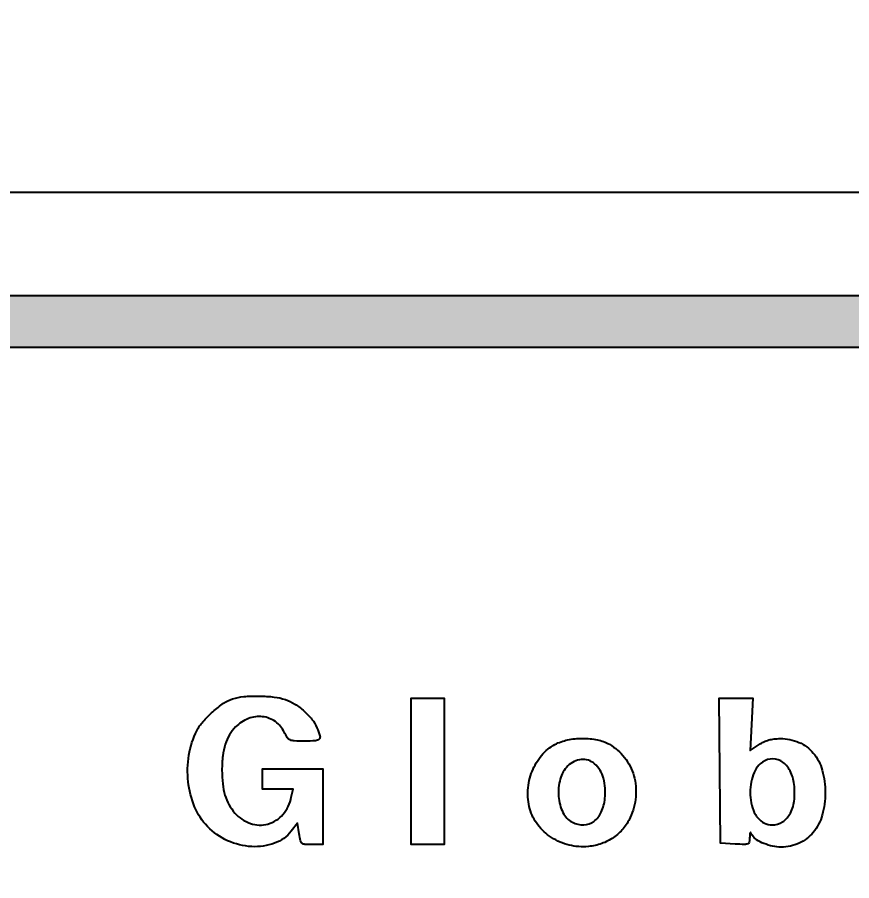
# Model space of a CAD drawing. Header units: millimetres. Extents: x 68727 to 319899, y -4876 to 265722.
# Drawn here: x 273685 to 274493, y 76364 to 77200 of the extents above; entities that cross this region are included whole.
import ezdxf

# ---------------------------------------------------------------- set-up
doc = ezdxf.new("R2010")
doc.units = ezdxf.units.MM
for name, color, linetype, lineweight in [('DIMENTIONS', 7, 'Continuous', 25), ('HACH', 252, 'Continuous', 13), ('wall', 5, 'Continuous', 30)]:
    doc.layers.add(name, color=color, linetype=linetype, lineweight=lineweight)
doc.layers.add('POLY', color=6, linetype='Continuous')
doc.styles.get("Standard").update_dxf_attribs({"font": 'arial.ttf'})
doc.dimstyles.new('SC-25', dxfattribs={"dimtxt": 75, "dimasz": 0.4, "dimexe": 1, "dimexo": 100, "dimgap": 25, "dimtad": 1, "dimdec": 0, "dimzin": 0, "dimdsep": 46, "dimtxsty": 'Standard', "dimblk1": 'A1', "dimblk2": 'A1', "dimsah": 1, "dimcen": 0.09, "dimdle": 3, "dimclrd": 1, "dimclre": 1, "dimclrt": 1, "dimadec": 0, "dimazin": 0, "dimtfac": 1, "dimtdec": 0, "dimtofl": 0, "dimtmove": 0, "dimatfit": 2, "dimldrblk": 'A1', "dimfxl": 10, "dimfxlon": 1, "dimtolj": 1, "dimtzin": 0, "dimarcsym": 0})

# ---------------------------------------------------------------- blocks, each defined once
blk = doc.blocks.new('A1')
at = {"layer": 'wall', "color": 1}
for p, q in [((-138.1, 0), (-167.3, 40.5)), ((-167.3, -40.5), (-138.1, 0))]:
    blk.add_line(p, q, dxfattribs=at)
for centre, start, end in [((53.3, 586.5), 248, 264.8035), ((53.3, -586.5), 95.1965, 112)]:
    blk.add_arc(centre, 588.9, start, end, dxfattribs=at)
blk = doc.blocks.new('*D925')
at = {"layer": 'Defpoints', "color": 0, "transparency": 16777216}
for p in [(274406.03, 77763.27), (274406.03, 76326.35), (274910.76, 76330.38)]:
    blk.add_point(p, dxfattribs=at)
at = {"layer": 'DIMENTIONS', "color": 1, "lineweight": -2, "transparency": 16777216}
for p, q in [((274406.03, 77753.27), (274406.03, 77764.27)), ((274910.76, 77753.27), (274910.76, 77764.27)), ((274910.36, 77763.27), (274406.43, 77763.27))]:
    blk.add_line(p, q, dxfattribs=at)
at = {"layer": 'DIMENTIONS', "color": 1, "lineweight": -2, "transparency": 16777216, "xscale": 0.4, "yscale": 0.4, "zscale": 0.4, "rotation": 180}
blk.add_blockref('A1', (274406.03, 77763.27), dxfattribs=at)
at = {"layer": 'DIMENTIONS', "color": 1, "lineweight": -2, "transparency": 16777216, "xscale": 0.4, "yscale": 0.4, "zscale": 0.4}
blk.add_blockref('A1', (274910.76, 77763.27), dxfattribs=at)
at = {"layer": 'DIMENTIONS', "color": 1, "transparency": 16777216, "insert": (274658.4, 77826.57), "char_height": 75, "attachment_point": 5}
blk.add_mtext('\\A1;505', dxfattribs=at)
blk = doc.blocks.new('*D926')
at = {"layer": 'Defpoints', "color": 0, "transparency": 16777216}
for p in [(271152.17, 77763.27), (271152.17, 76326.35), (274406.03, 76326.35)]:
    blk.add_point(p, dxfattribs=at)
at = {"layer": 'DIMENTIONS', "color": 1, "lineweight": -2, "transparency": 16777216}
for p, q in [((271152.17, 77753.27), (271152.17, 77764.27)), ((274406.03, 77753.27), (274406.03, 77764.27)), ((274405.63, 77763.27), (271152.57, 77763.27))]:
    blk.add_line(p, q, dxfattribs=at)
at = {"layer": 'DIMENTIONS', "color": 1, "lineweight": -2, "transparency": 16777216, "xscale": 0.4, "yscale": 0.4, "zscale": 0.4, "rotation": 180}
blk.add_blockref('A1', (271152.17, 77763.27), dxfattribs=at)
at = {"layer": 'DIMENTIONS', "color": 1, "lineweight": -2, "transparency": 16777216, "xscale": 0.4, "yscale": 0.4, "zscale": 0.4}
blk.add_blockref('A1', (274406.03, 77763.27), dxfattribs=at)
at = {"layer": 'DIMENTIONS', "color": 1, "transparency": 16777216, "insert": (272779.1, 77826.59), "char_height": 75, "attachment_point": 5}
blk.add_mtext('\\A1;3254', dxfattribs=at)
blk = doc.blocks.new('*D928')
at = {"layer": 'Defpoints', "color": 0, "transparency": 16777216}
for p in [(284624.41, 77924), (269698.14, 77480.38), (284624.41, 76880.38)]:
    blk.add_point(p, dxfattribs=at)
at = {"layer": 'DIMENTIONS', "color": 1, "lineweight": -2, "transparency": 16777216}
for p, q in [((269698.14, 77914), (269698.14, 77925)), ((269698.54, 77924), (284624.01, 77924)), ((284624.41, 77914), (284624.41, 77925))]:
    blk.add_line(p, q, dxfattribs=at)
at = {"layer": 'DIMENTIONS', "color": 1, "lineweight": -2, "transparency": 16777216, "xscale": 0.4, "yscale": 0.4, "zscale": 0.4, "rotation": 180}
blk.add_blockref('A1', (269698.14, 77924), dxfattribs=at)
at = {"layer": 'DIMENTIONS', "color": 1, "lineweight": -2, "transparency": 16777216, "xscale": 0.4, "yscale": 0.4, "zscale": 0.4}
blk.add_blockref('A1', (284624.41, 77924), dxfattribs=at)
at = {"layer": 'DIMENTIONS', "color": 1, "transparency": 16777216, "insert": (277161.27, 77987.29), "char_height": 75, "attachment_point": 5}
blk.add_mtext('\\A1;14926', dxfattribs=at)
blk = doc.blocks.new('global eats')
for points in [[(-14.879452, 57.457468, -0.054854), (-11.086698, 55.631046, -0.04282), (-7.427395, 52.883888, -0.043588), (-4.368789, 49.627693, -0.065511), (-2.380758, 46.282119, -0.025378), (-1.192592, 43.072867, -0.270088), (-1.489663, 41.767406, -0.193928), (-2.882099, 41.118061, -0.013315), (-7.314788, 41, -0.009416), (-11.37962, 41.076552, -0.094379), (-13.027818, 41.455281, -0.146366), (-14.107856, 42.373755, -0.032618), (-15.303833, 44.510955, 0.126311), (-18.821735, 48.719393, 0.129219), (-23.902194, 50.667922, 0.121275), (-29.542147, 49.918216, 0.103334), (-34.575793, 46.624207, 0.062332), (-37.029813, 43.46807, 0.05762), (-38.708625, 39.721613, 0.048877), (-39.675364, 35.152112, 0.02771), (-39.988846, 29.5, 0.026507), (-39.697826, 24.014406, 0.046731), (-38.799809, 19.570606, 0.053958), (-37.216652, 15.832376, 0.053079), (-34.863183, 12.496955, 0.129473), (-28.732836, 8.367879, 0.153242), (-21.77672, 8.151339, 0.150356), (-15.84949, 11.962849, 0.123612), (-12.530051, 18.75), (-11.841089, 22), (-17.920545, 22), (-24, 22), (-24, 26), (-24, 30), (-12, 30), (0, 30), (0, 15), (0, 0), (-4.372192, 0, -0.016373), (-7.187719, 0.09222, -0.159198), (-8.280538, 0.530266, -0.162885), (-8.89154, 1.524856, -0.017349), (-9.420114, 4.225785), (-10.095844, 8.451569), (-12.558975, 5.304271, -0.140753), (-19.156886, 0.523131, -0.101197), (-28.209719, -0.805261, -0.092669), (-37.758186, 1.539718, -0.095541), (-45.698776, 7.162371, -0.09287), (-50.810875, 14.982989, -0.070832), (-53.369625, 24.907955, -0.06868), (-53.092379, 35.464895, -0.07677), (-49.926066, 45.128213, -0.062807), (-47.509465, 48.69621, -0.030409), (-43.619732, 52.615794, -0.030276), (-39.354342, 55.980439, -0.074453), (-35.784935, 57.743232, -0.056309), (-31.329212, 58.635292, -0.024695), (-25.304316, 58.850546, -0.024688), (-19.291937, 58.471058, -0.056757)], [(169.756793, 47.606943), (169.22636, 37.213885), (172.752727, 39.606943, -0.036124), (174.664727, 40.711895, -0.043878), (176.597926, 41.448611, -0.041533), (178.716091, 41.863398, -0.027596), (181.189207, 42, -0.100815), (188.561597, 40.498244, -0.119914), (194.240663, 36.264719, -0.106476), (197.786916, 29.442437, -0.066903), (198.988846, 20.5, -0.068411), (197.779893, 11.705453, -0.102774), (194.228783, 4.851808, -0.116317), (188.626211, 0.53653, -0.106584), (181.5, -1, -0.052721), (178.108561, -0.641403, -0.044549), (174.66038, 0.42422, -0.046877), (171.765327, 1.940459, -0.117565), (170.132535, 3.656302, 0.014203), (169.496311, 4.682571, 0.453205), (169.236113, 4.718286, 0.208129), (169.068983, 4.368533, 0.006128), (169.030409, 2.700096, -0.048712), (168.84707, 1.012398, -0.243932), (168.264979, 0.298547, -0.10863), (167.013932, 0.055621, -0.006873), (163.25, 0.200096), (157.5, 0.5), (157.234665, 29.25), (156.969329, 58), (163.628278, 58), (170.287226, 58)], [(113.458409, 39.725064, -0.099744), (119.487405, 34.499028, -0.095499), (123.136359, 27.268508, -0.092036), (123.914007, 18.966176, -0.084997), (121.713207, 10.684739, -0.066786), (118.938079, 6.284852, -0.067704), (115.112622, 2.795274, -0.066501), (110.42883, 0.407193, -0.060801), (105.137069, -0.760851, -0.083878), (97.539429, -0.216157, -0.083802), (90.539796, 2.794091, -0.086455), (85.087678, 7.831079, -0.097561), (81.939208, 14.218472, -0.08239), (81.205493, 21.601559, -0.077127), (82.856305, 29.007942, -0.079738), (86.594778, 35.353608, -0.098659), (91.907284, 39.672361, -0.070398), (96.924988, 41.477491, -0.050625), (102.855662, 42.094167, -0.051182), (108.701567, 41.50863, -0.078471)], [(97.00873, 31.162576, 0.130523), (93.993536, 25.96679, 0.087144), (93.355454, 19.080256, 0.091268), (95.08257, 12.677819, 0.166188), (98.830191, 8.850565, 0.121958), (103.296216, 7.833914, 0.154154), (107.289477, 9.178499, 0.130628), (110.242343, 12.82765, 0.077227), (111.726648, 18.267184, 0.092401), (111.148918, 26.273194, 0.149854), (107.589318, 32.029718, 0.208392), (102.346888, 33.700864, 0.172451)], [(173.228056, 31.997839, 0.08701), (171.258931, 29.392417, 0.054148), (169.886707, 25.805836, 0.050578), (169.241883, 21.710092, 0.051028), (169.435614, 17.58079, 0.054496), (170.505719, 13.521148, 0.086938), (172.346169, 10.45121, 0.10256), (174.86473, 8.525065, 0.105409), (177.916649, 7.783234, 0.157552), (182.056489, 8.9922, 0.126021), (185.148513, 12.493451, 0.095879), (186.727843, 17.954547, 0.05987), (186.532442, 24.63223, 0.093351), (184.73207, 29.803698, 0.136845), (181.319135, 33.163951, 0.16603), (177.164119, 33.905292, 0.150504)]]:
    blk.add_lwpolyline(points, format="xyb", close=True)
blk.add_lwpolyline([(48, 29), (48, 0), (41.5, 0), (35, 0), (35, 29), (35, 58), (41.5, 58), (48, 58)], close=True)

msp = doc.modelspace()

# ---------------------------------------------------------------- hatches: boundary and pattern name
at = {"layer": 'HACH'}
h = msp.add_hatch(color=256, dxfattribs=at)
h.dxf.hatch_style = 1
h.paths.add_polyline_path([(286124.41, 76930.38), (269698.14, 76930.38), (269698.14, 76880.38), (286124.41, 76880.38)])
h.paths.add_polyline_path([(286124.41, 77480.38), (269698.14, 77480.38), (269698.14, 77430.38), (286124.41, 77430.38)])

# ---------------------------------------------------------------- linework, layer by layer
msp.add_line((286124.41, 77030.38), (269698.14, 77030.38))
msp.add_lwpolyline([(286124.41, 77030.38), (286124.41, 76880.38), (269698.14, 76880.38), (269698.14, 77030.38)])
at = {"layer": 'POLY'}
msp.add_line((286124.41, 76930.38), (269698.14, 76930.38), dxfattribs=at)

# ---------------------------------------------------------------- block references
at = {"linetype": 'Continuous', "xscale": 2.444271431561149, "yscale": 2.444271431561149, "zscale": 2.444271431561149}
msp.add_blockref('global eats', (273981.35, 76398.99), dxfattribs=at)

# ---------------------------------------------------------------- dimensions: what is measured, and where the dimension line sits
at = {"layer": 'DIMENTIONS'}
dim = msp.add_linear_dim(base=(284624.41, 77924), p1=(269698.14, 77480.38), p2=(284624.41, 76880.38), dimstyle='SC-25', dxfattribs=at)
dim.commit()
dim.dimension.update_dxf_attribs({"geometry": '*D928', "text_midpoint": (277161.27, 77987.29)})
for base, p1, p2, picture, middle in [((271152.17, 77763.27), (274406.03, 76326.35), (271152.17, 76326.35), '*D926', (272779.1, 77826.59)), ((274406.03, 77763.27), (274910.76, 76330.38), (274406.03, 76326.35), '*D925', (274658.4, 77826.57))]:
    dim = msp.add_linear_dim(base=base, p1=p1, p2=p2, dimstyle='SC-25', override={"dimtmove": 1}, dxfattribs=at)
    dim.commit()
    dim.dimension.update_dxf_attribs({"geometry": picture, "text_midpoint": middle})

doc.saveas('drawing.dxf')
